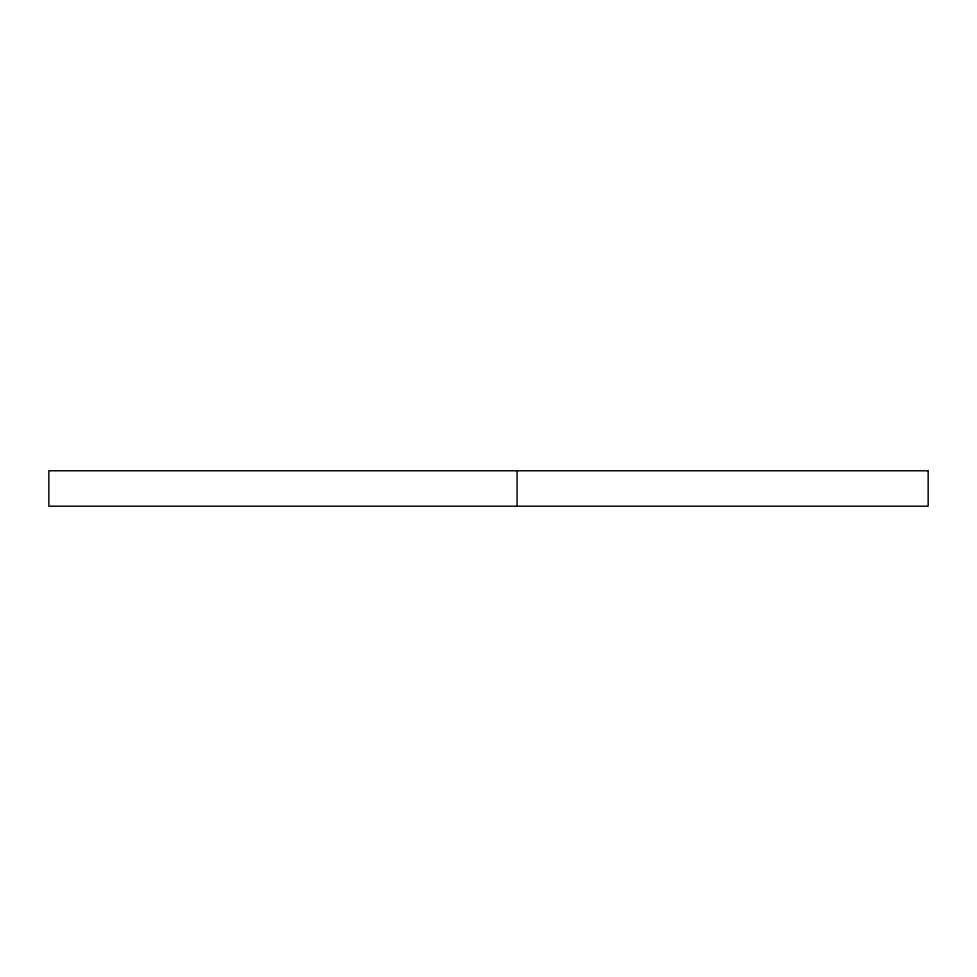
<?xml version="1.0" encoding="UTF-8"?>
<svg xmlns="http://www.w3.org/2000/svg" width="977" height="977" viewBox="0 0 977 977"><rect width="100%" height="100%" fill="white"/><g stroke="black" fill="none" stroke-linecap="round" stroke-linejoin="round"><path stroke-width="1.47" d="M517.053 470.792L517.053 506.208M928.15 470.792L48.85 470.792L48.85 506.208L928.15 506.208L928.15 470.792"/></g></svg>
